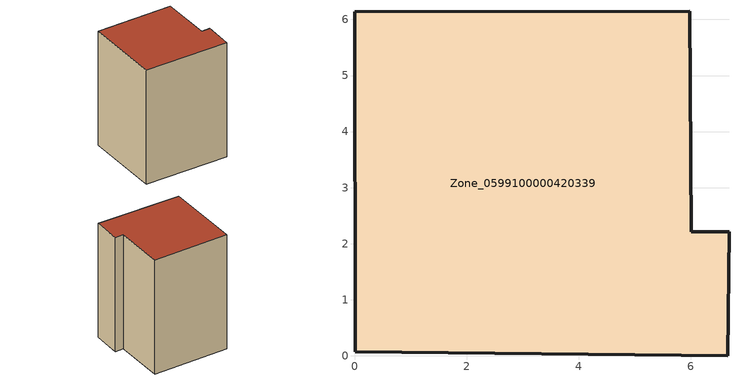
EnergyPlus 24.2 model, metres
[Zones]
Zone_0599100000420339
 floor ground (C_G): 0.01,0.07 0,6.13 5.98,6.15 6.01,2.22 6.68,2.21 6.66,0 z0
 wall outside (C_F): 6.68,2.21 6.01,2.22 5.98,6.15 0,6.13 0.01,0.07 6.66,0 6.68,2.21 z0:9.32
 roof outside (C_R): 0.01,0.07 6.66,0 6.68,2.21 6.01,2.22 5.98,6.15 0,6.13 z9.32
[BUILDING]
Pand.0599100000420339: North Axis=0; Terrain=City; Loads Convergence Tolerance Value=0.04; Temperature Convergence Tolerance Value=0.4; Solar Distribution=FullExterior; Maximum Number of Warmup Days=25; Minimum Number of Warmup Days=1
[Site:Location]
Rotterdam.The.Hague.AP_ZH_NLD Design_Conditions: Latitude=51.96; Longitude=4.45; Time Zone=1; Elevation=-4.5
[SITE:GROUNDTEMPERATURE:BUILDINGSURFACE]
18, 18, 18, 18, 18, 18, 18, 18, 18, 18, 18, 18
[MATERIAL] Thermal Absorptance=0.9; Solar Absorptance=0.7; Visible Absorptance=0.7
Name | Roughness | Thickness | Conductivity | Density | Specific Heat
G.TI.2006-2014 | MediumSmooth | 0.15 | 0.06 | 540 | 1210
F.TI.2006-2014 | Rough | 0.3 | 0.12 | 1920 | 840
R.TI.2006-2014 | MediumRough | 0.2 | 0.08 | 1500 | 1000
[CONSTRUCTION]
C_G: G.TI.2006-2014
C_F: F.TI.2006-2014
C_R: R.TI.2006-2014
[ZONE]
Zone_0599100000420339: Type=1; Multiplier=1; Ceiling Height=Autocalculate; Volume=Autocalculate; Floor Area=autocalculate; Part of Total Floor Area=Yes
[ZONEINFILTRATION:DESIGNFLOWRATE]
Infil_Zone_0599100000420339: Zone or ZoneList or Space or SpaceList=Zone_0599100000420339; Schedule=AlwaysOn; Design Flow Rate Calculation Method=Flow/Area; Flow Rate per Floor Area=0.0015; Constant Term Coefficient=1; Temperature Term Coefficient=0; Velocity Term Coefficient=0; Velocity Squared Term Coefficient=0
[HVACTEMPLATE:ZONE:IDEALLOADSAIRSYSTEM]
Zone_0599100000420339: Maximum Heating Supply Air Temperature=50; Minimum Cooling Supply Air Temperature=13; Maximum Heating Supply Air Humidity Ratio=0.0156; Minimum Cooling Supply Air Humidity Ratio=0.0077; Heating Limit=NoLimit; Cooling Limit=NoLimit; Dehumidification Control Type=ConstantSensibleHeatRatio; Cooling Sensible Heat Ratio=0.7; Dehumidification Setpoint=60; Humidification Control Type=None; Humidification Setpoint=30; Outdoor Air Method=None; Outdoor Air Flow Rate per Person=0.00944; Outdoor Air Flow Rate per Zone Floor Area=0; Outdoor Air Flow Rate per Zone=0; Demand Controlled Ventilation Type=None; Outdoor Air Economizer Type=NoEconomizer; Heat Recovery Type=None; Sensible Heat Recovery Effectiveness=0.7; Latent Heat Recovery Effectiveness=0.65
[ZONECONTROL:THERMOSTAT]
ThermostatControl_Zone_0599100000420339: Zone or ZoneList=Zone_0599100000420339; Control Type Schedule=DualSetpointControlType; Control 1=Thermostat_Zone_0599100000420339; Temperature Difference Between Cutout And Setpoint=0
[THERMOSTATSETPOINT:DUALSETPOINT]
Thermostat_Zone_0599100000420339: Heating Setpoint Temperature Schedule=HeatingSetpoint_Zone_0599100000420339; Cooling Setpoint Temperature Schedule=CoolingSetpoint_Zone_0599100000420339
[SCHEDULE:COMPACT]
HeatingSetpoint_Zone_0599100000420339: Through: 12/31, For: AllDays, Until: 24:00, 21
CoolingSetpoint_Zone_0599100000420339: Through: 12/31, For: AllDays, Until: 24:00, 24
DualSetpointControlType: Through: 12/31, For: AllDays, Until: 24:00, 4
AlwaysOn: Through: 12/31, For: AllDays, Until: 24:00, 1
